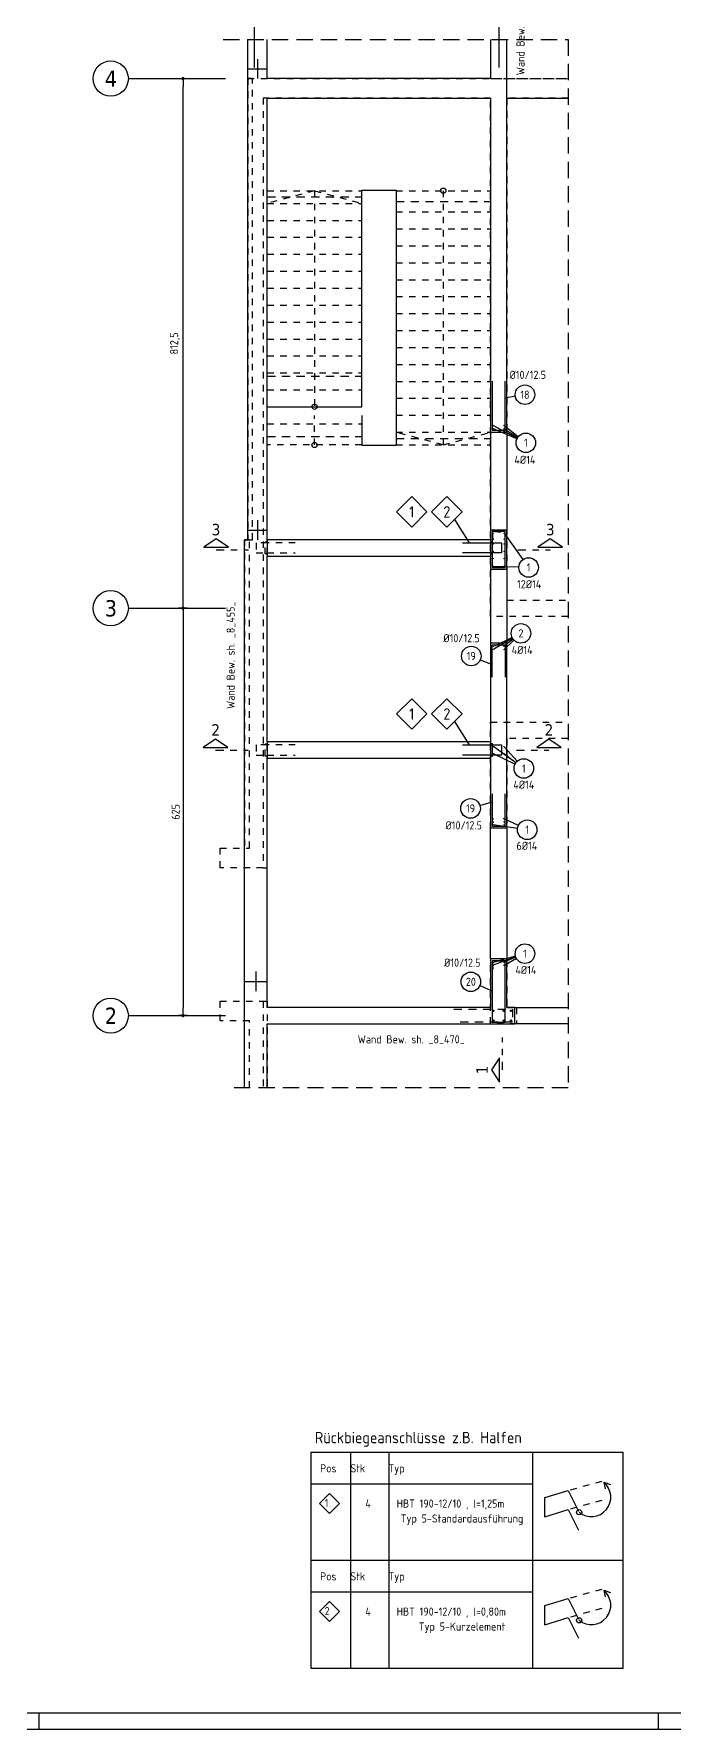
# Model space of a CAD drawing. Extents: x -12 to 78.8, y 0 to 40.3.
# Drawn here: x 30.87 to 40.69, y 0 to 26 of the extents above; entities that cross this region are included whole.
import ezdxf
from ezdxf.enums import TextEntityAlignment as Align

# ---------------------------------------------------------------- set-up
doc = ezdxf.new("R2010")
doc.units = 0
doc.header["$LTSCALE"] = 0.5
for name, pattern in [('AUSGEZOGEN', [1000.01, 1000, 0.01]), ('DASHDOTSMALL', [1.05, 0.5, -0.25, 0.05, -0.25]), ('DASHED', [0.75, 0.5, -0.25]), ('DOT', [0.175, 0.05, -0.125]), ('HIDDEN', [0.375, 0.25, -0.125]), ('HIDDEN2', [0.187, 0.125, -0.062]), ('PUNKT', [0.175, 0.05, -0.125]), ('STRICHPUNKT2', [0.55, 0.25, -0.125, 0.05, -0.125]), ('VERDECKT', [0.375, 0.25, -0.125])]:
    doc.linetypes.add(name, pattern=pattern)
for name, color, linetype in [('1.UG', 7, 'Continuous'), ('ACHSEN', 7, 'Continuous'), ('AFU', 7, 'Continuous'), ('BETON', 7, 'Continuous'), ('DRUEBER', 7, 'Continuous'), ('HBT', 7, 'Continuous'), ('HILFE', 7, 'Continuous'), ('MASSE', 7, 'Continuous'), ('OBJEKT', 7, 'Continuous'), ('RAHMEN', 7, 'Continuous'), ('RND', 7, 'Continuous'), ('SCHNITTE', 7, 'Continuous'), ('SFP_Achsen', 7, 'Continuous'), ('TEXT', 7, 'Continuous'), ('VERDECKT', 7, 'Continuous')]:
    doc.layers.add(name, color=color, linetype=linetype)
doc.styles.add('helv', font='tahoma.ttf')
doc.styles.add('liste', font='isocp-e.shx')
doc.styles.add('txt', font='isocp.shx')
doc.linetypes.add('AFU_50K', pattern='A,0.15,["/",Standard,S=0.2,R=0,X=-0.01,Y=-0.1],0.07,["/",Standard,S=0.2,R=0,X=-0.01,Y=-0.1],0.15', length=0.37)
doc.dimstyles.new('DOT_I', dxfattribs={"dimscale": 0.5, "dimtxt": 0.25, "dimasz": 0.25, "dimexe": 0.1, "dimexo": 0.3, "dimgap": 0.1, "dimtad": 1, "dimdec": 3, "dimzin": 3, "dimtxsty": 'txt', "dimblk": 'DOT', "dimblk1": 'DOT', "dimblk2": 'DOT', "dimsah": 1, "dimcen": 0.1, "dimse1": 1, "dimse2": 1, "dimazin": 0, "dimtfac": 1, "dimtdec": 4, "dimtix": 1, "dimtmove": 2, "dimatfit": 3, "dimfxl": 0, "dimtvp": 1, "dimtolj": 1, "dimtzin": 0, "dimarcsym": 0})

# ---------------------------------------------------------------- blocks, each defined once
blk = doc.blocks.new('SCHN-2')
at = {"layer": 'SCHNITTE', "color": 6, "linetype": 'Continuous'}
blk.add_lwpolyline([(0.378, 0.088), (0, 0.34), (-0.378, 0.088)], close=True, dxfattribs=at)
at = {"layer": 'SCHNITTE', "color": 1, "linetype": 'DASHDOTSMALL', "style": 'helv'}
blk.add_attdef('SCHN-2', text='', height=0.35, dxfattribs=at).set_placement((0, 0.45), align=Align.CENTER)
blk = doc.blocks.new('DOT')
at = {"layer": 'MASSE', "color": 7, "linetype": 'Continuous'}
for p, q in [((0, 0), (-1, 0)), ((0, 0.54), (0, -0.54))]:
    blk.add_line(p, q, dxfattribs=at)
at = {"layer": 'MASSE', "color": 7, "linetype": 'Continuous', "const_width": 0.2}
blk.add_lwpolyline([(-0.1, 0, 1), (0.1, 0, 1)], format="xyb", close=True, dxfattribs=at)
blk = doc.blocks.new('*D27')
at = {"layer": 'Defpoints', "color": 0, "linetype": 'AUSGEZOGEN', "transparency": 16777216}
for p in [(33.158, 17.195), (33.158, 10.945), (33.158, 10.945)]:
    blk.add_point(p, dxfattribs=at)
at = {"layer": 'MASSE', "color": 0, "linetype": 'AUSGEZOGEN', "lineweight": -2, "transparency": 16777216}
blk.add_line((33.158, 17.07), (33.158, 11.07), dxfattribs=at)
at = {"layer": 'MASSE', "color": 0, "linetype": 'AUSGEZOGEN', "lineweight": -2, "transparency": 16777216, "xscale": 0.125, "yscale": 0.125, "zscale": 0.125}
for p, rotation in [((33.158, 17.195), 90), ((33.158, 10.945), 270)]:
    blk.add_blockref('DOT', p, dxfattribs=dict(at, rotation=rotation))
at = {"layer": 'MASSE', "color": 0, "linetype": 'AUSGEZOGEN', "transparency": 16777216, "insert": (33.045, 14.07), "char_height": 0.125, "attachment_point": 5, "rotation": 90, "style": 'txt'}
blk.add_mtext('\\A1;625', dxfattribs=at)
blk = doc.blocks.new('*D28')
at = {"layer": 'Defpoints', "color": 0, "linetype": 'AUSGEZOGEN', "transparency": 16777216}
for p in [(33.158, 25.32), (33.158, 25.32), (33.158, 17.195)]:
    blk.add_point(p, dxfattribs=at)
at = {"layer": 'MASSE', "color": 0, "linetype": 'AUSGEZOGEN', "lineweight": -2, "transparency": 16777216}
blk.add_line((33.158, 17.32), (33.158, 25.195), dxfattribs=at)
at = {"layer": 'MASSE', "color": 0, "linetype": 'AUSGEZOGEN', "lineweight": -2, "transparency": 16777216, "xscale": 0.125, "yscale": 0.125, "zscale": 0.125}
for p, rotation in [((33.158, 25.32), 90), ((33.158, 17.195), 270)]:
    blk.add_blockref('DOT', p, dxfattribs=dict(at, rotation=rotation))
at = {"layer": 'MASSE', "color": 0, "linetype": 'AUSGEZOGEN', "transparency": 16777216, "insert": (33.036, 21.257), "char_height": 0.125, "attachment_point": 5, "rotation": 90, "style": 'txt'}
blk.add_mtext('\\A1;812,5', dxfattribs=at)
blk = doc.blocks.new('RND_HIN')
at = {"layer": 'RND', "color": 7, "linetype": 'Continuous'}
blk.add_circle((0, 0), 0.3, dxfattribs=at)
at = {"layer": 'RND', "color": 7, "linetype": 'Continuous', "style": 'txt'}
blk.add_attdef('POSI', text='', height=0.25, dxfattribs=at).set_placement((0, 0), align=Align.MIDDLE)
blk = doc.blocks.new('A1-35-0')
at = {"layer": 'RAHMEN'}
blk.add_line((0, 0), (118.9, 0), dxfattribs=at)
at = {"layer": 'RAHMEN', "color": 5}
blk.add_line((2, 0.5), (118.4, 0.5), dxfattribs=at)
at = {"layer": 'RAHMEN', "color": 7}
for p, q in [((61.9, 0), (61.9, 0.5)), ((80.9, 0), (80.9, 0.5))]:
    blk.add_line(p, q, dxfattribs=at)

msp = doc.modelspace()

# ---------------------------------------------------------------- linework, layer by layer
at = {"layer": '1.UG', "color": 7, "linetype": 'PUNKT', "lineweight": -2}
for p, q in [((34.1508, 25.3195), (39.0654, 25.3195)), ((34.2258, 25.3195), (34.1508, 25.3195)), ((34.1508, 25.3195), (34.1508, 18.2445)), ((34.2258, 18.2445), (34.2258, 25.3195)), ((37.8758, 25.0195), (34.3858, 25.0195)), ((34.3858, 25.0195), (34.3858, 13.2145)), ((34.4508, 13.2145), (34.4508, 25.0195)), ((37.8758, 17.0695), (37.8758, 25.0195)), ((39.0654, 25.0195), (38.1258, 25.0195)), ((38.1258, 25.0195), (38.1258, 17.3195)), ((34.1758, 18.2445), (34.1008, 18.2445)), ((34.1008, 18.2445), (34.1008, 13.5145)), ((34.1508, 18.2445), (34.1758, 18.2445)), ((34.1758, 13.5145), (34.1758, 18.2445)), ((34.1758, 18.2445), (34.2258, 18.2445)), ((38.1258, 17.3195), (39.0654, 17.3195)), ((39.0654, 17.0695), (37.8758, 17.0695)), ((37.8758, 15.4445), (39.0654, 15.4445)), ((37.8758, 10.8195), (37.8758, 15.4445)), ((39.0654, 15.1945), (38.1258, 15.1945)), ((38.1258, 15.1945), (38.1258, 11.0695)), ((33.7258, 13.2145), (33.7258, 13.5145)), ((33.7258, 13.5145), (34.1758, 13.5145)), ((34.3858, 13.2145), (33.7258, 13.2145)), ((34.3858, 13.2145), (34.4508, 13.2145)), ((33.7258, 10.8645), (33.7258, 11.1645)), ((33.7258, 11.1645), (34.3858, 11.1645)), ((34.3858, 11.1645), (34.3858, 9.8383)), ((34.3858, 11.1645), (34.4508, 11.1645)), ((34.4508, 11.1645), (34.4508, 9.8383)), ((38.1258, 11.0695), (38.2758, 11.0695)), ((38.2758, 11.0695), (38.2758, 10.8195)), ((34.1758, 10.8645), (33.7258, 10.8645)), ((34.1008, 9.8383), (34.1008, 10.8645)), ((34.1758, 9.8383), (34.1758, 10.8645)), ((38.2758, 10.8195), (37.8758, 10.8195))]:
    msp.add_line(p, q, dxfattribs=at)
at = {"layer": 'ACHSEN', "color": 140, "linetype": 'AUSGEZOGEN'}
for p, q in [((34.2508, 27.3946), (34.2508, 25.4913)), ((38.0008, 27.3946), (38.0008, 25.4913)), ((32.3196, 25.3195), (33.8087, 25.3195)), ((32.3196, 17.1945), (33.8087, 17.1945)), ((32.3196, 10.9445), (33.8087, 10.9445))]:
    msp.add_line(p, q, dxfattribs=at)
at = {"layer": 'AFU', "color": 1, "linetype": 'AUSGEZOGEN'}
for p, q in [((34.3008, 25.6195), (34.3008, 25.3195)), ((34.3008, 18.5445), (34.3008, 18.2445)), ((34.2758, 11.6195), (34.2758, 11.3195))]:
    msp.add_line(p, q, dxfattribs=at)
at = {"layer": 'AFU', "color": 8, "linetype": 'AFU_50K'}
for p, q in [((34.1508, 25.4695), (34.4508, 25.4695)), ((34.1508, 18.3945), (34.4508, 18.3945)), ((34.4508, 18.2445), (34.4508, 17.9945)), ((37.8758, 18.2445), (37.8758, 17.9945)), ((34.4508, 15.1445), (34.4508, 14.8945)), ((37.8758, 15.1445), (37.8758, 14.8945)), ((34.1008, 11.4695), (34.4508, 11.4695))]:
    msp.add_line(p, q, dxfattribs=at)
at = {"layer": 'BETON', "color": 6, "linetype": 'AUSGEZOGEN', "lineweight": -2}
for p, q in [((34.1508, 18.2445), (34.1508, 25.9192)), ((34.4508, 25.3195), (34.4508, 25.9192)), ((37.8758, 25.9192), (37.8758, 25.3195)), ((38.1258, 19.8945), (38.1258, 25.9192)), ((37.8758, 25.3195), (34.4508, 25.3195)), ((34.4508, 18.2445), (34.4508, 25.0195)), ((34.4508, 25.0195), (37.8758, 25.0195)), ((37.8758, 25.0195), (37.8758, 19.8945)), ((37.8758, 19.8945), (38.1258, 19.8945)), ((34.1008, 9.8383), (34.1008, 18.2445)), ((34.1008, 18.2445), (34.1508, 18.2445)), ((37.8758, 18.2445), (34.4508, 18.2445)), ((38.1258, 18.3945), (37.8758, 18.3945)), ((37.8758, 18.3945), (37.8758, 18.2445)), ((38.1258, 17.7945), (38.1258, 18.3945)), ((34.4508, 15.1445), (34.4508, 17.9945)), ((34.4508, 17.9945), (37.8758, 17.9945)), ((37.8758, 17.9945), (37.8758, 17.7945)), ((37.8758, 17.7945), (38.1258, 17.7945)), ((38.1258, 16.6595), (37.8758, 16.6595)), ((37.8758, 16.6595), (37.8758, 15.1445)), ((38.1258, 13.8245), (38.1258, 16.6595)), ((37.8758, 15.1445), (34.4508, 15.1445)), ((34.4508, 11.0695), (34.4508, 14.8945)), ((34.4508, 14.8945), (37.8758, 14.8945)), ((37.8758, 14.8945), (37.8758, 13.8245)), ((37.8758, 13.8245), (38.1258, 13.8245)), ((38.1258, 11.8145), (37.8758, 11.8145)), ((37.8758, 11.8145), (37.8758, 11.0695)), ((38.1258, 11.0695), (38.1258, 11.8145)), ((37.8758, 11.0695), (34.4508, 11.0695)), ((38.2458, 11.0695), (38.1258, 11.0695)), ((38.2458, 10.8195), (38.2458, 11.0695)), ((34.4508, 9.8383), (34.4508, 10.8195)), ((34.4508, 10.8195), (38.2458, 10.8195))]:
    msp.add_line(p, q, dxfattribs=at)
at = {"layer": 'DRUEBER', "color": 7, "linetype": 'PUNKT'}
for p, q in [((34.4508, 23.5995), (35.9008, 23.5995)), ((34.4508, 23.4045), (35.9008, 23.4045)), ((35.1758, 23.5995), (35.1758, 20.2845)), ((34.4508, 23.1445), (35.9008, 23.1445)), ((34.4508, 22.8845), (35.9008, 22.8845)), ((34.4508, 22.6245), (35.9008, 22.6245)), ((34.4508, 22.3645), (35.9008, 22.3645)), ((34.4508, 22.1045), (35.9008, 22.1045)), ((34.4508, 21.8445), (35.9008, 21.8445)), ((34.4508, 21.5845), (35.9008, 21.5845)), ((34.4508, 21.3245), (35.9008, 21.3245)), ((34.4508, 21.0645), (35.9008, 21.0645)), ((34.4508, 20.8045), (35.9008, 20.8045)), ((34.4508, 20.5445), (35.9008, 20.5445)), ((36.4258, 19.6995), (37.8758, 19.6995))]:
    msp.add_line(p, q, dxfattribs=at)
at = {"layer": 'DRUEBER', "color": 7, "linetype": 'DOT'}
for p, q in [((35.1758, 23.5995), (34.4508, 23.4045)), ((35.1758, 23.5995), (35.9008, 23.4045)), ((36.4258, 23.5995), (37.8758, 23.5995)), ((37.1508, 23.5995), (37.1508, 19.6995)), ((36.4258, 23.2745), (37.8758, 23.2745)), ((36.4258, 23.0145), (37.8758, 23.0145)), ((36.4258, 22.7545), (37.8758, 22.7545)), ((36.4258, 22.4945), (37.8758, 22.4945)), ((36.4258, 22.2345), (37.8758, 22.2345)), ((36.4258, 21.9745), (37.8758, 21.9745)), ((36.4258, 21.7145), (37.8758, 21.7145)), ((36.4258, 21.4545), (37.8758, 21.4545)), ((36.4258, 21.1945), (37.8758, 21.1945)), ((36.4258, 20.9345), (37.8758, 20.9345)), ((36.4258, 20.6745), (37.8758, 20.6745)), ((36.4258, 20.4145), (37.8758, 20.4145)), ((34.4508, 20.0245), (35.9008, 20.0245)), ((35.1758, 19.6995), (35.1758, 20.152)), ((36.4258, 20.1545), (37.8758, 20.1545)), ((36.4258, 19.8945), (37.8758, 19.8945)), ((37.1508, 19.6995), (36.4258, 19.8945)), ((37.1508, 19.6995), (37.8758, 19.8945)), ((35.9008, 19.6995), (34.4508, 19.6995))]:
    msp.add_line(p, q, dxfattribs=at)
at = {"layer": 'HBT', "color": 5, "linetype": 'Continuous'}
for p, q in [((35.1184, 4.2502), (35.1184, 2.5927)), ((35.1184, 4.2502), (39.9078, 4.2502)), ((39.9078, 2.5927), (39.9078, 4.2502)), ((35.1184, 2.5927), (39.9078, 2.5927)), ((35.1184, 2.5927), (35.1184, 0.9353)), ((35.1184, 2.5927), (39.9078, 2.5927)), ((39.9078, 0.9353), (39.9078, 2.5927)), ((35.1184, 0.9353), (39.9078, 0.9353))]:
    msp.add_line(p, q, dxfattribs=at)
at = {"layer": 'HBT', "color": 1, "linetype": 'Continuous'}
for points in [[(36.4334, 18.6733), (36.6668, 18.9066), (36.9001, 18.6733), (36.6668, 18.4399)], [(36.9722, 18.6733), (37.2055, 18.9066), (37.4389, 18.6733), (37.2055, 18.4399)], [(36.4334, 15.5733), (36.6668, 15.8066), (36.9001, 15.5733), (36.6668, 15.3399)], [(36.9722, 15.5733), (37.2055, 15.8066), (37.4389, 15.5733), (37.2055, 15.3399)]]:
    msp.add_lwpolyline(points, close=True, dxfattribs=at)
at = {"layer": 'HBT', "color": 102, "linetype": 'HIDDEN2'}
for points in [[(34.4508, 18.2125), (34.4508, 18.0265), (34.4208, 18.0265), (34.4208, 18.2125)], [(34.4508, 15.1125), (34.4508, 14.9265), (34.4208, 14.9265), (34.4208, 15.1125)]]:
    msp.add_lwpolyline(points, close=True, dxfattribs=at)
at = {"layer": 'HBT', "color": 102, "linetype": 'AUSGEZOGEN'}
for points in [[(37.8758, 18.2125), (37.8758, 18.0265), (37.9058, 18.0265), (37.9058, 18.2125)], [(37.8758, 15.1125), (37.8758, 14.9265), (37.9058, 14.9265), (37.9058, 15.1125)]]:
    msp.add_lwpolyline(points, close=True, dxfattribs=at)
at = {"layer": 'HBT', "color": 1, "linetype": 'HIDDEN2'}
for points in [[(34.8808, 18.1965), (34.4508, 18.1965), (34.2808, 18.1965), (34.2808, 18.0425), (34.4508, 18.0425), (34.8808, 18.0425)], [(34.8808, 15.0965), (34.4508, 15.0965), (34.2808, 15.0965), (34.2808, 14.9425), (34.4508, 14.9425), (34.8808, 14.9425)]]:
    msp.add_lwpolyline(points, dxfattribs=at)
at = {"layer": 'HBT', "color": 1, "linetype": 'AUSGEZOGEN'}
for points in [[(37.4458, 18.1965), (37.8758, 18.1965), (38.0458, 18.1965), (38.0458, 18.0425), (37.8758, 18.0425), (37.4458, 18.0425)], [(37.4458, 15.0965), (37.8758, 15.0965), (38.0458, 15.0965), (38.0458, 14.9425), (37.8758, 14.9425), (37.4458, 14.9425)]]:
    msp.add_lwpolyline(points, dxfattribs=at)
at = {"layer": 'HILFE', "color": 102, "linetype": 'DASHED'}
for p, q in [((33.7722, 25.9192), (39.0654, 25.9192)), ((39.0654, 25.9192), (39.0654, 9.8383)), ((39.0654, 9.8383), (33.9342, 9.8383))]:
    msp.add_line(p, q, dxfattribs=at)
at = {"layer": 'HILFE', "color": 102, "linetype": 'AUSGEZOGEN'}
for p, q in [((37.3222, 18.5566), (37.5499, 18.1965)), ((37.3222, 15.4566), (37.5499, 15.0965))]:
    msp.add_line(p, q, dxfattribs=at)
at = {"layer": 'OBJEKT', "color": 7, "linetype": 'HIDDEN2'}
msp.add_line((37.8758, 25.3195), (39.0654, 25.3195), dxfattribs=at)
at = {"layer": 'OBJEKT', "color": 7, "linetype": 'AUSGEZOGEN'}
for p, q in [((38.1258, 25.0195), (39.0654, 25.0195)), ((35.9008, 20.2845), (35.9008, 23.6095)), ((35.9008, 23.6095), (36.4258, 23.6095)), ((36.4258, 23.6095), (36.4258, 19.6895)), ((34.4508, 20.2845), (35.9008, 20.2845)), ((35.9008, 20.152), (35.9008, 19.6895)), ((37.8758, 19.8945), (37.8758, 18.3945)), ((38.1258, 19.8945), (38.1258, 18.3945)), ((36.4258, 19.6895), (35.9008, 19.6895)), ((37.8758, 17.7945), (37.8758, 16.6595)), ((38.1258, 17.7945), (38.1258, 16.6595)), ((37.8758, 11.8145), (37.8758, 13.8245)), ((38.1258, 13.8245), (38.1258, 11.8145)), ((38.2458, 11.0695), (39.0654, 11.0695)), ((39.0654, 10.8195), (38.2458, 10.8195))]:
    msp.add_line(p, q, dxfattribs=at)
at = {"layer": 'OBJEKT', "color": 7, "linetype": 'Continuous'}
for p, q in [((35.728, 4.2502), (35.728, 2.5927)), ((36.3165, 4.2502), (36.3165, 2.5927)), ((38.5196, 4.2502), (38.5196, 2.5927)), ((35.728, 2.5927), (35.728, 0.9353)), ((36.3165, 2.5927), (36.3165, 0.9353)), ((38.5196, 2.5927), (38.5196, 0.9353))]:
    msp.add_line(p, q, dxfattribs=at)
at = {"layer": 'OBJEKT', "color": 7, "linetype": 'AUSGEZOGEN'}
for centre in [(37.1508, 23.5995), (35.1758, 20.2845), (35.1758, 19.6995)]:
    msp.add_circle(centre, 0.04, dxfattribs=at)
at = {"layer": 'RND', "color": 102, "linetype": 'AUSGEZOGEN'}
for p, q in [((38.2559, 20.4453), (38.1008, 20.4192)), ((38.2797, 19.7919), (37.9197, 19.9485)), ((38.2846, 19.8023), (37.9234, 19.9934)), ((38.2906, 19.8126), (38.0768, 19.9485)), ((38.2988, 19.8242), (38.083, 19.9921)), ((38.3735, 17.9424), (38.0909, 18.3467)), ((38.3095, 17.824), (37.9256, 17.8354)), ((38.2125, 16.7338), (37.9258, 16.5671)), ((38.2071, 16.744), (37.9358, 16.6131)), ((38.2223, 16.7189), (38.0739, 16.6071)), ((38.2344, 16.7048), (38.0839, 16.5591)), ((37.7186, 16.404), (37.9008, 16.329)), ((38.25, 14.8009), (37.9191, 14.9587)), ((38.2639, 14.8244), (37.9242, 15.0705)), ((38.2645, 14.8252), (38.0762, 14.9637)), ((38.2851, 14.8479), (38.0863, 15.0692)), ((37.7124, 14.1674), (37.9008, 14.2252)), ((38.2894, 13.8175), (37.9174, 13.8708)), ((38.3021, 13.8599), (38.0727, 13.9676)), ((38.2586, 11.8549), (37.913, 11.7577)), ((38.262, 11.8443), (37.9257, 11.7223)), ((38.2635, 11.8403), (38.0775, 11.7666)), ((38.2731, 11.8205), (38.0876, 11.7135)), ((37.7112, 11.4045), (37.9008, 11.3229)), ((39.6109, 3.7876), (39.7173, 3.7539)), ((39.6109, 3.7876), (39.6361, 3.6839)), ((39.6109, 2.1301), (39.7173, 2.0965)), ((39.6109, 2.1301), (39.6361, 2.0265))]:
    msp.add_line(p, q, dxfattribs=at)
at = {"layer": 'RND', "color": 1, "linetype": 'AUSGEZOGEN'}
for p, q in [((38.7106, 3.5542), (39.0679, 3.6622)), ((39.0679, 3.6622), (39.2252, 3.3425)), ((38.7106, 3.2578), (38.7106, 3.5542)), ((38.7106, 3.2578), (39.0679, 3.3708)), ((39.0679, 3.3708), (39.2252, 3.0511)), ((38.7106, 1.8968), (39.0679, 2.0048)), ((38.7106, 1.6004), (38.7106, 1.8968)), ((39.0679, 2.0048), (39.2252, 1.6851)), ((38.7106, 1.6004), (39.0679, 1.7133)), ((39.0679, 1.7133), (39.2252, 1.3936))]:
    msp.add_line(p, q, dxfattribs=at)
at = {"layer": 'RND', "color": 1, "linetype": 'DOT'}
for p, q in [((39.1046, 3.6718), (39.5864, 3.8049)), ((39.1078, 3.3803), (39.5864, 3.5134)), ((39.1046, 2.0143), (39.5864, 2.1474)), ((39.1078, 1.7229), (39.5864, 1.856))]:
    msp.add_line(p, q, dxfattribs=at)
at = {"layer": 'RND', "color": 1, "linetype": 'AUSGEZOGEN'}
for points in [[(37.9008, 20.6753), (37.9008, 19.9253), (38.1008, 19.9253), (38.1008, 20.6753)], [(38.0303, 18.3582), (37.9008, 18.3695), (37.9008, 17.8195), (38.1008, 17.8195), (38.1008, 18.3695), (37.9008, 18.3695), (37.9121, 18.24)], [(37.9008, 16.1345), (37.9008, 16.6345), (38.1008, 16.6345), (38.1008, 16.1345)], [(37.9008, 14.3495), (37.9008, 13.8495), (38.1008, 13.8495), (38.1008, 14.3495)], [(38.0303, 11.7742), (37.9008, 11.7855), (37.9008, 10.8455), (38.1008, 10.8455), (38.1008, 11.7855), (37.9008, 11.7855), (37.9121, 11.656)]]:
    msp.add_lwpolyline(points, dxfattribs=at)
at = {"layer": 'RND', "color": 7, "linetype": 'AUSGEZOGEN', "const_width": 0.01}
for points in [[(37.9155, 19.9989, 1), (37.9255, 19.9989, 1)], [(37.9155, 19.9513, 1), (37.9255, 19.9513, 1)], [(38.0755, 19.9989, 1), (38.0855, 19.9989, 1)], [(38.0755, 19.9513, 1), (38.0855, 19.9513, 1)], [(37.9155, 18.3451, 1), (37.9255, 18.3451, 1)], [(37.9155, 18.2539, 1), (37.9255, 18.2539, 1)], [(38.0755, 18.3451, 1), (38.0855, 18.3451, 1)], [(38.0755, 18.2539, 1), (38.0855, 18.2539, 1)], [(37.9155, 18.1808, 1), (37.9255, 18.1808, 1)], [(37.9155, 18.0652, 1), (37.9255, 18.0652, 1)], [(37.9155, 17.9569, 1), (37.9255, 17.9569, 1)], [(38.0755, 18.1808, 1), (38.0855, 18.1808, 1)], [(38.0755, 18.0652, 1), (38.0855, 18.0652, 1)], [(38.0755, 17.9569, 1), (38.0855, 17.9569, 1)], [(37.9155, 17.8374, 1), (37.9255, 17.8374, 1)], [(38.0755, 17.8374, 1), (38.0855, 17.8374, 1)], [(37.9155, 16.6081, 1), (37.9255, 16.6081, 1)], [(37.9155, 16.5605, 1), (37.9255, 16.5605, 1)], [(38.0755, 16.6081, 1), (38.0855, 16.6081, 1)], [(38.0755, 16.5605, 1), (38.0855, 16.5605, 1)], [(37.9155, 15.0716, 1), (37.9255, 15.0716, 1)], [(37.9155, 14.9649, 1), (37.9255, 14.9649, 1)], [(38.0755, 15.0716, 1), (38.0855, 15.0716, 1)], [(38.0755, 14.9649, 1), (38.0855, 14.9649, 1)], [(37.9155, 13.9633, 1), (37.9255, 13.9633, 1)], [(37.9155, 13.9157, 1), (37.9255, 13.9157, 1)], [(37.9155, 13.8724, 1), (37.9255, 13.8724, 1)], [(38.0755, 13.9633, 1), (38.0855, 13.9633, 1)], [(38.0755, 13.9157, 1), (38.0855, 13.9157, 1)], [(38.0755, 13.8724, 1), (38.0855, 13.8724, 1)], [(37.9155, 11.7596, 1), (37.9255, 11.7596, 1)], [(37.9155, 11.7163, 1), (37.9255, 11.7163, 1)], [(38.0755, 11.7596, 1), (38.0855, 11.7596, 1)], [(38.0755, 11.7163, 1), (38.0855, 11.7163, 1)]]:
    msp.add_lwpolyline(points, format="xyb", close=True, dxfattribs=at)
at = {"layer": 'RND', "color": 7, "linetype": 'HIDDEN'}
msp.add_lwpolyline([(37.3118, 11.0445), (38.2118, 11.0445), (38.2118, 10.8445), (37.3118, 10.8445)], dxfattribs=at)
at = {"layer": 'RND', "color": 7, "linetype": 'AUSGEZOGEN'}
for points in [[(35.5585, 3.4626), (35.4046, 3.6164), (35.2508, 3.4626), (35.4046, 3.3087)], [(35.5585, 1.8051), (35.4046, 1.9589), (35.2508, 1.8051), (35.4046, 1.6513)]]:
    msp.add_lwpolyline(points, close=True, dxfattribs=at)
for centre, radius in [((37.9202, 11.0195), 0.01), ((38.0787, 11.0195), 0.01), ((38.1896, 11.0195), 0.01), ((37.9202, 10.8693), 0.01), ((38.0787, 10.8693), 0.01), ((38.1896, 10.8693), 0.01), ((39.2336, 3.3265), 0.04), ((39.2336, 1.6691), 0.04)]:
    msp.add_circle(centre, radius, dxfattribs=at)
at = {"layer": 'RND', "color": 102, "linetype": 'AUSGEZOGEN'}
for centre in [(39.422, 3.5573), (39.422, 1.8998)]:
    msp.add_arc(centre, 0.2979, 230.77636, 50.64229, dxfattribs=at)
at = {"layer": 'SCHNITTE', "color": 6, "linetype": 'STRICHPUNKT2'}
for p, q in [((33.6651, 18.0882), (34.1651, 18.0882)), ((38.2923, 18.0882), (38.7923, 18.0882)), ((33.6588, 15.0159), (34.1588, 15.0159)), ((38.2722, 15.0159), (38.7722, 15.0159)), ((38.059, 10.1108), (38.059, 10.6108))]:
    msp.add_line(p, q, dxfattribs=at)
at = {"layer": 'SFP_Achsen', "color": 7, "linetype": 'AUSGEZOGEN'}
for centre in [(32.0491, 25.3195), (32.0491, 17.1945), (32.0491, 10.9445)]:
    msp.add_circle(centre, 0.2705, dxfattribs=at)
at = {"layer": 'TEXT', "color": 7, "linetype": 'Continuous'}
for p, q in [((35.1184, 3.7624), (38.5196, 3.7624)), ((35.1184, 2.105), (38.5196, 2.105))]:
    msp.add_line(p, q, dxfattribs=at)
at = {"layer": 'VERDECKT', "color": 7, "linetype": 'VERDECKT'}
for p, q in [((34.4508, 23.5032), (35.9008, 23.5032)), ((34.4508, 19.8297), (35.9008, 19.8297))]:
    msp.add_line(p, q, dxfattribs=at)
at = {"layer": 'VERDECKT', "color": 7, "linetype": 'HIDDEN'}
for p, q in [((36.4258, 23.4359), (37.8758, 23.4359)), ((34.4508, 20.755), (35.9008, 20.755)), ((36.4258, 19.7959), (37.8758, 19.7959))]:
    msp.add_line(p, q, dxfattribs=at)

# ---------------------------------------------------------------- block references
at = {"layer": 'RAHMEN', "color": 1, "linetype": 'AUSGEZOGEN', "xscale": 0.5, "yscale": 0.5, "zscale": 0.5}
msp.add_blockref('A1-35-0', (0, 0), dxfattribs=at)
at = {"layer": 'RND', "color": 7, "linetype": 'AUSGEZOGEN', "xscale": 0.5, "yscale": 0.5, "zscale": 0.5}
for p, values in [((38.4038, 20.4701), {'POSI': '18'}), ((38.4172, 19.7321), {'POSI': '1'}), ((38.4595, 17.8195), {'POSI': '1'}), ((38.3422, 16.8092), {'POSI': '2'}), ((37.5798, 16.461), {'POSI': '19'}), ((38.3854, 14.7364), {'POSI': '1'}), ((37.569, 14.1234), {'POSI': '19'}), ((38.4379, 13.7962), {'POSI': '1'}), ((38.403, 11.8955), {'POSI': '1'}), ((37.5735, 11.4639), {'POSI': '20'})]:
    msp.add_blockref('RND_HIN', p, dxfattribs=at).add_auto_attribs(values)
at = {"layer": 'SCHNITTE', "color": 6, "linetype": 'STRICHPUNKT2', "xscale": 0.5, "yscale": 0.5, "zscale": 0.5}
for p, values in [((33.6651, 18.0882), {'SCHN-2': '3'}), ((38.7923, 18.0882), {'SCHN-2': '3'}), ((33.6588, 15.0159), {'SCHN-2': '2'}), ((38.7722, 15.0159), {'SCHN-2': '2'})]:
    msp.add_blockref('SCHN-2', p, dxfattribs=at).add_auto_attribs(values)
at = {"layer": 'SCHNITTE', "color": 6, "linetype": 'STRICHPUNKT2', "xscale": 0.5, "yscale": 0.5, "zscale": 0.5, "rotation": 90}
msp.add_blockref('SCHN-2', (38.059, 10.1108), dxfattribs=at).add_auto_attribs({'SCHN-2': '1'})

# ---------------------------------------------------------------- texts
at = {"layer": 'HBT', "color": 7, "linetype": 'Continuous', "style": 'liste'}
for s, p in [('  Pos   Stk     Typ          ', (35.1184, 3.938)), ('   1  ', (35.1169, 3.4054)), ('4', (35.9549, 3.3973)), ('HBT 190-12/10 , l=1,25m', (36.4349, 3.3973)), ('  Pos   Stk     Typ          ', (35.1184, 2.2806)), ('   2  ', (35.1169, 1.748)), ('4', (35.9549, 1.7398)), ('HBT 190-12/10 , l=0,80m', (36.4349, 1.7398))]:
    msp.add_text(s, height=0.125, dxfattribs=at).set_placement(p)
at = {"layer": 'HBT', "color": 1, "linetype": 'Continuous', "style": 'txt'}
for tag, p in [('1', (36.6668, 18.5853)), ('2', (37.2055, 18.5853)), ('1', (36.6668, 15.4853)), ('2', (37.2055, 15.4853))]:
    msp.add_attdef(tag, text='?', height=0.175, dxfattribs=at).set_placement(p, align=Align.CENTER)
at = {"layer": 'SFP_Achsen', "color": 6, "linetype": 'AUSGEZOGEN', "style": 'helv'}
for s, p in [('4', (31.9585, 25.1933)), ('3', (31.9585, 17.0683)), ('2', (31.9585, 10.8183))]:
    msp.add_text(s, height=0.25, dxfattribs=at).set_placement(p)
at = {"layer": 'TEXT', "color": 7, "linetype": 'AUSGEZOGEN', "style": 'txt'}
for s, p in [('Wand Bew. sh. _8_458_', (38.3976, 25.3709)), ('Wand Bew. sh. _8_455_', (33.951, 15.6487))]:
    msp.add_text(s, height=0.125, rotation=90, dxfattribs=at).set_placement(p)
for s, p in [('%%C10/12.5', (38.1669, 20.7126)), ('4%%C14', (38.2415, 19.409)), ('12%%C14', (38.2832, 17.5007)), ('%%C10/12.5', (37.1516, 16.6729)), ('4%%C14', (38.1989, 16.4913)), ('4%%C14', (38.2253, 14.424)), ('%%C10/12.5', (37.1839, 13.8019)), ('6%%C14', (38.273, 13.4874)), ('%%C10/12.5', (37.1626, 11.6952)), ('4%%C14', (38.2572, 11.582)), ('Wand Bew. sh. _8_470_', (35.8379, 10.5191))]:
    msp.add_text(s, height=0.125, dxfattribs=at).set_placement(p)
at = {"layer": 'TEXT', "color": 1, "linetype": 'AUSGEZOGEN', "style": 'txt'}
msp.add_text('Rückbiegeanschlüsse z.B. Halfen', height=0.175, dxfattribs=at).set_placement((35.1796, 4.3847))
at = {"layer": 'TEXT', "color": 7, "linetype": 'Continuous', "style": 'txt'}
for s, p in [('Typ 5-Standardausführung', (37.4384, 3.1683)), ('Typ 5-Kurzelement', (37.4384, 1.5109))]:
    msp.add_text(s, height=0.125, dxfattribs=at).set_placement(p, align=Align.CENTER)

# ---------------------------------------------------------------- dimensions: what is measured, and where the dimension line sits
at = {"layer": 'MASSE', "color": 7, "linetype": 'AUSGEZOGEN'}
for base, p2, override, picture, middle in [((33.1576, 25.3195), (33.1576, 25.3195), {"dimdec": 1, "dimlfac": 100}, '*D28', (33.0357, 21.257)), ((33.1576, 10.9445), (33.1576, 10.9445), {"dimdec": 0, "dimlfac": 100}, '*D27', (33.045, 14.0695))]:
    dim = msp.add_linear_dim(base=base, p1=(33.1576, 17.1945), p2=p2, angle=90, dimstyle='DOT_I', override=override, dxfattribs=at)
    dim.commit()
    dim.dimension.update_dxf_attribs({"geometry": picture, "text_midpoint": middle})

doc.saveas('drawing.dxf')
